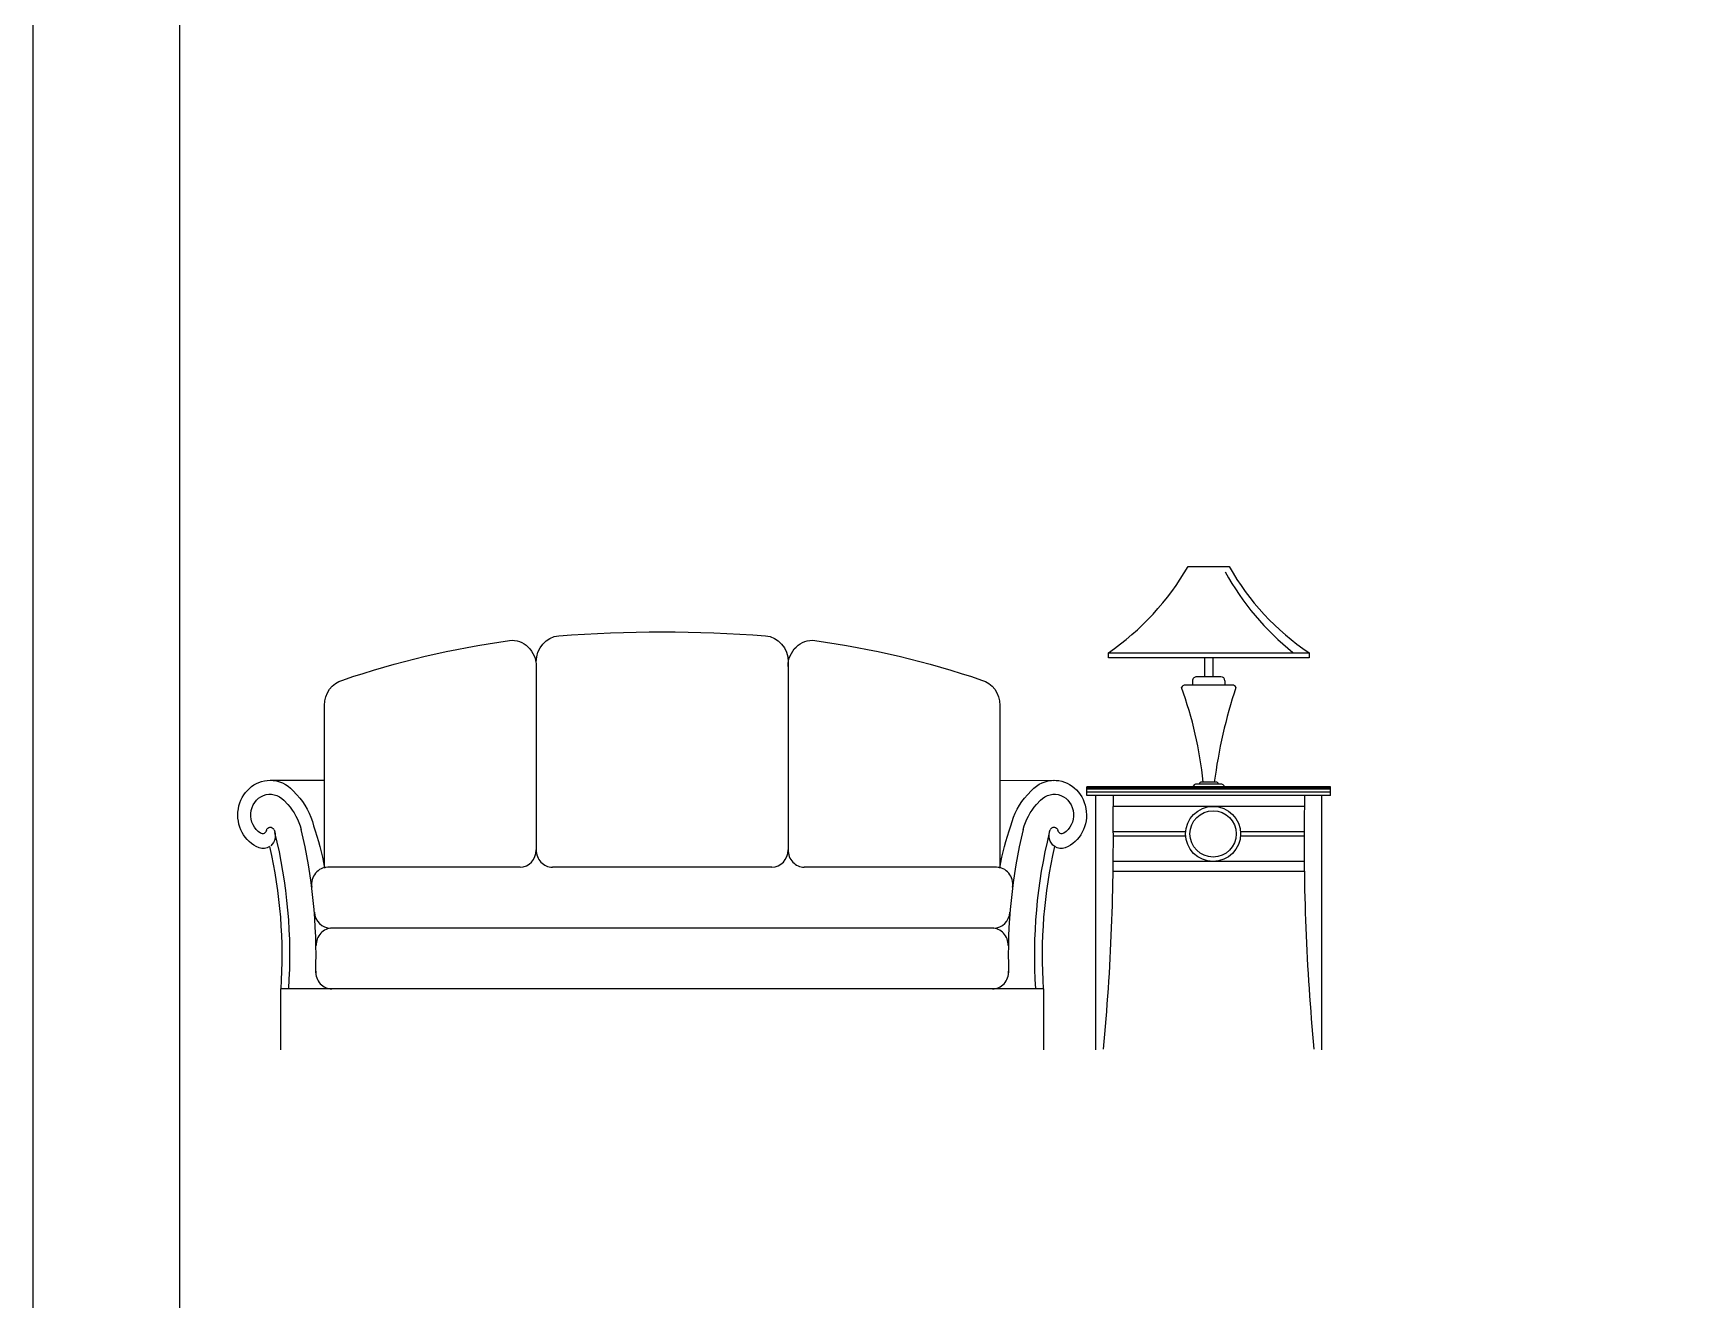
# Model space of a CAD drawing. Header units: inches. Extents: x 11.4 to 53.9, y 10.8 to 35.6.
# Drawn here: x 32.876 to 36.694, y 17.045 to 19.958 of the extents above; entities that cross this region are included whole.
import ezdxf

# ---------------------------------------------------------------- set-up
doc = ezdxf.new("R2010")
doc.units = ezdxf.units.IN
doc.header["$MEASUREMENT"] = 0
for name, color, linetype in [('02', 2, 'Continuous'), ('1', 1, 'Continuous'), ('4', 4, 'Continuous'), ('kadrbm', 4, 'Continuous')]:
    doc.layers.add(name, color=color, linetype=linetype)

# ---------------------------------------------------------------- blocks, each defined once
blk = doc.blocks.new('kadrbm')
at = {"layer": 'kadrbm', "color": 4}
blk.add_lwpolyline([(0, 0), (0, 24.7972), (21, 24.7972), (21, 0), (0, 0)], close=True, dxfattribs=at)
blk.add_lwpolyline([(20.6631, 0.3257), (20.6631, 24.4603), (0.3369, 24.4603), (0.3369, 0.3257), (20.6631, 0.3257)], dxfattribs=at)

msp = doc.modelspace()

# ---------------------------------------------------------------- linework, layer by layer
at = {"layer": '02'}
for p, q in [((35.86, 18.2222), (35.3, 18.2222)), ((35.86, 18.2192), (35.3, 18.2192)), ((35.86, 18.2126), (35.3, 18.2126))]:
    msp.add_line(p, q, dxfattribs=at)
at = {"layer": '1'}
for p, q in [((35.5326, 18.7315), (35.6274, 18.7315)), ((35.3492, 18.5334), (35.8108, 18.5334)), ((35.3492, 18.5219), (35.3492, 18.5334)), ((35.8108, 18.5219), (35.3492, 18.5219)), ((35.5704, 18.5219), (35.5704, 18.4783)), ((35.5896, 18.5219), (35.5896, 18.4783)), ((35.8108, 18.5334), (35.8108, 18.5219)), ((34.0331, 18.502), (34.0331, 18.08)), ((34.6125, 18.5125), (34.6125, 18.08)), ((35.6076, 18.4783), (35.5524, 18.4783)), ((35.5428, 18.4591), (35.5259, 18.4591)), ((35.5428, 18.4687), (35.5428, 18.4591)), ((35.6341, 18.4591), (35.5428, 18.4591)), ((35.6172, 18.4687), (35.6172, 18.4591)), ((35.6341, 18.4591), (35.6176, 18.4591)), ((33.546, 18.0391), (33.546, 18.4124)), ((35.0995, 18.4124), (35.0995, 18.04)), ((35.6076, 18.2313), (35.5524, 18.2313)), ((35.5969, 18.2359), (35.5638, 18.2359)), ((33.4615, 18.1842), (33.4525, 18.1939)), ((35.184, 18.1842), (35.193, 18.1939)), ((35.0818, 17.9), (33.5597, 17.9)), ((35.2003, 17.76), (33.4453, 17.76))]:
    msp.add_line(p, q, dxfattribs=at)
for centre, radius, start, end in [((35.002, 19.0389), 0.6132, 304.4846, 329.9159), ((36.1287, 19.0118), 0.5744, 209.2066, 236.3903), ((35.5524, 18.4687), 0.0096, 89.9992, 180), ((35.6076, 18.4687), 0.0096, 0, 89.9992), ((35.5259, 18.4495), 0.0096, 89.9992, 154.2988), ((34.6571, 18.1416), 0.9151, 5.9186, 19.941), ((36.7669, 18.0817), 1.1842, 161.691, 172.5159), ((35.6341, 18.4495), 0.0096, 25.8587, 89.9992), ((35.5524, 18.2217), 0.0096, 89.9992, 160.2553), ((35.5638, 18.2302), 0.00576, 89.9992, 168.7986), ((35.5969, 18.2302), 0.00576, 11.1981, 89.9992), ((35.6076, 18.2217), 0.0096, 19.7547, 89.9992)]:
    msp.add_arc(centre, radius, start, end, dxfattribs=at)
at = {"layer": '1', "extrusion": (0, 0, -1)}
for centre, major_axis, start_param, end_param in [((33.421, 18.16), (0, 0.048), 3.656605, 7.068583), ((35.2245, 18.16), (0, 0.048), -0.785398, 2.62658), ((33.3775, 18.0937), (0, 0.128), 0.785398, 1.306871), ((35.2681, 18.0937), (0, 0.128), -1.306871, -0.785398), ((33.4036, 18.1269), (0, 0.01), 1.819515, 3.656605), ((33.4216, 18.122), (0, 0.01), -1.322078, 1.106979), ((33.405, 18.113), (0, 0.03), 1.106979, 2.467857), ((35.2405, 18.113), (0, 0.03), 3.692359, 5.176207), ((35.2239, 18.122), (0, 0.01), -1.106979, 1.322078), ((35.2419, 18.1269), (0, 0.01), 2.62658, 4.46367)]:
    msp.add_ellipse(centre, major_axis=major_axis, ratio=0.928571, start_param=start_param, end_param=end_param, dxfattribs=at)
at = {"layer": '1'}
for centre, major_axis, start_param, end_param in [((32.4577, 17.8386), (0, 1.0864), 4.639975, 4.974086), ((32.468, 17.8388), (0, 1.14), 4.675923, 4.968032), ((36.1775, 17.8388), (0, 1.14), 1.315153, 1.607262), ((36.1878, 17.8386), (0, 1.0864), 1.309099, 1.64321), ((33.5535, 18), (0, 0.04), 0, 1.707798), ((35.092, 18), (0, 0.04), 4.575387, 6.283185), ((33.5597, 17.94), (0, 0.04), 1.65663, 3.141593), ((35.0858, 17.94), (0, 0.04), 3.141593, 4.626556), ((33.5638, 17.86), (0, 0.04), 0, 1.575553), ((35.0818, 17.86), (0, 0.04), 4.707632, 6.283185), ((33.563, 17.8), (0, 0.04), 1.538083, 3.141593), ((35.0826, 17.8), (0, 0.04), 3.141593, 4.745102)]:
    msp.add_ellipse(centre, major_axis=major_axis, ratio=0.928571, start_param=start_param, end_param=end_param, dxfattribs=at)
at = {"layer": '4'}
for p, q in [((33.421, 18.24), (33.546, 18.24)), ((33.4825, 18.2068), (33.4735, 18.2165)), ((35.0995, 18.24), (35.222, 18.2399)), ((35.163, 18.2068), (35.172, 18.2165)), ((35.86, 18.2249), (35.3, 18.2249)), ((35.3, 18.2049), (35.3, 18.2249)), ((35.86, 18.2049), (35.86, 18.2249)), ((35.86, 18.2049), (35.3, 18.2049)), ((35.32, 17.62), (35.32, 18.2049)), ((35.36, 18.2049), (35.36, 18.18)), ((35.8, 18.18), (35.36, 18.18)), ((35.8, 18.2049), (35.8, 18.18)), ((35.84, 17.62), (35.84, 18.2049)), ((35.527, 18.1217), (35.36, 18.1217)), ((35.527, 18.1117), (35.36, 18.1117)), ((35.8, 18.1217), (35.6531, 18.1217)), ((35.8, 18.1117), (35.6531, 18.1117)), ((33.9959, 18.04), (33.5535, 18.04)), ((34.5753, 18.04), (34.0702, 18.04)), ((35.092, 18.04), (34.6496, 18.04)), ((35.8, 18.0534), (35.36, 18.0534)), ((35.8, 18.03), (35.36, 18.03)), ((33.4458, 17.62), (33.4453, 17.76)), ((35.2003, 17.76), (35.1997, 17.62))]:
    msp.add_line(p, q, dxfattribs=at)
for radius in [0.0633, 0.0533]:
    msp.add_circle((35.59, 18.1167), radius, dxfattribs=at)
for centre, radius, start, end in [((36.1487, 19.008), 0.6042, 208.5343, 231.6522), ((30.3261, 18.0994), 5.0345, 354.553, 0.917), ((40.8339, 18.0994), 5.0345, 179.083, 185.447)]:
    msp.add_arc(centre, radius, start, end, dxfattribs=at)
at = {"layer": '4', "extrusion": (0, 0, -1)}
for centre, major_axis, start_param, end_param in [((34.2579, 16.1809), (0, 2.4006), -0.305193, -0.128823), ((33.9773, 18.502), (0, 0.06), -0.104071, 1.570796), ((34.0888, 18.5125), (0, 0.06), 4.712389, 6.212751), ((34.3228, 14.9401), (0, 3.6413), -0.070434, 0.070414), ((34.5568, 18.5125), (0, 0.06), 0.070414, 1.570796), ((34.6682, 18.502), (0, 0.06), -1.570796, 0.104052), ((34.3877, 16.1809), (0, 2.4006), 0.128799, 0.305169), ((33.6018, 18.4124), (0, 0.06), 4.712389, 6.035925), ((35.0438, 18.4124), (0, 0.06), 0.24724, 1.570796), ((33.421, 18.16), (0, 0.08), 3.493175, 6.283185), ((33.421, 18.16), (0, 0.08), 0, 0.785398), ((35.2245, 18.16), (0, 0.08), -0.785398, 0.018129), ((35.2245, 18.16), (0, 0.08), -0.033631, 2.79001), ((33.3775, 18.0937), (0, 0.16), 0.785398, 1.306871), ((35.2681, 18.0937), (0, 0.16), -1.306871, -0.785398), ((32.9774, 17.919), (0, 0.6241), 1.216566, 1.378716), ((35.6681, 17.919), (0, 0.6241), -1.378716, -1.216566), ((33.405, 18.113), (0, 0.03), 2.590826, 3.493175), ((32.4844, 17.8375), (0, 1.0377), 1.327546, 1.645596), ((36.1612, 17.8375), (0, 1.0377), 4.63759, 4.955639), ((35.2405, 18.113), (0, 0.03), 2.79001, 3.692359)]:
    msp.add_ellipse(centre, major_axis=major_axis, ratio=0.928571, start_param=start_param, end_param=end_param, dxfattribs=at)
at = {"layer": '4'}
for centre, start_param, end_param in [((33.9959, 18.08), 3.141593, 4.712389), ((34.0702, 18.08), 1.570796, 3.141593), ((34.5753, 18.08), 3.141593, 4.712389), ((34.6496, 18.08), 1.570796, 3.141593)]:
    msp.add_ellipse(centre, major_axis=(0, 0.04), ratio=0.928571, start_param=start_param, end_param=end_param, dxfattribs=at)

# ---------------------------------------------------------------- block references
at = {"layer": 'kadrbm'}
msp.add_blockref('kadrbm', (32.876, 10.8457), dxfattribs=at)

doc.saveas('drawing.dxf')
